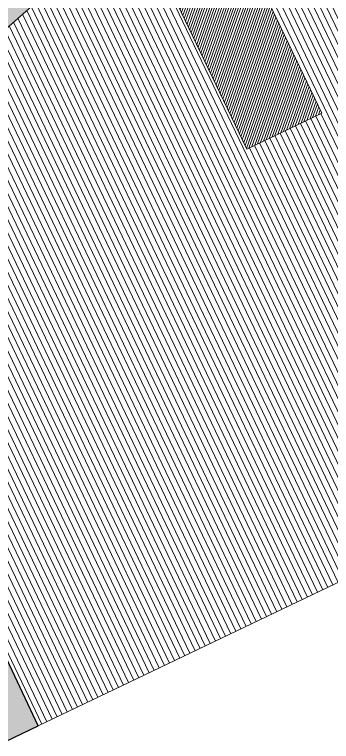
# Model space of a CAD drawing. Header units: metres. Extents: x 678805 to 1359287, y 2747329 to 5497370.
# Drawn here: x 679491.453 to 679492.786, y 2747419.449 to 2747422.507 of the extents above; entities that cross this region are included whole.
import ezdxf

# ---------------------------------------------------------------- set-up
doc = ezdxf.new("R2010")
doc.units = ezdxf.units.M
doc.layers.add('02-L-Waterfeatures 01', color=7, linetype='Continuous', true_color=0x4da6ff)
doc.layers.add('XREF_MON_WATERFEATURE$0$00_Aux', color=6, linetype='Continuous', plot=False)
doc.layers.add('XREF_MON_WATERFEATURE$0$02-L-projecció', color=7, linetype='Continuous', lineweight=5, true_color=0x636363)
doc.layers.add('XREF_MON_WATERFEATURE$0$3-TR grava', color=7, linetype='Continuous', lineweight=5, true_color=0x666666)
for name, color, linetype, lineweight in [('XREF_MON_WATERFEATURE$0$02-L-seccionat', 6, 'Continuous', 5), ('XREF_MON_WATERFEATURE$0$3-TR Formigó', 252, 'Continuous', 0), ('XREF_MON_WATERFEATURE$0$3-TR terra compactada', 45, 'Continuous', 0), ('XREF_MON_WATERFEATURE$0$3-TR Tot-u', 37, 'Continuous', 0)]:
    doc.layers.add(name, color=color, linetype=linetype, lineweight=lineweight)

# ---------------------------------------------------------------- blocks, each defined once
blk = doc.blocks.new('XREF_MON_WATERFEATURE$0$Font')
at = {"layer": 'XREF_MON_WATERFEATURE$0$3-TR Formigó'}
h = blk.add_hatch(dxfattribs=at)
h.set_pattern_fill('ANSI31', color=256, scale=0.003, angle=90, style=0)
h.set_pattern_definition([(134.9999999999999, (-0.1498825298622251, -4.75), (-0.006735192090801866, -0.006735192090801866), [])])
h.paths.add_polyline_path([(2.851790636312217, -6.090015856549144), (2.13157313130796, -6.090020512230694), (2.131578129716218, -4.010067130904645), (1.701582640875131, -4.01006635883823), (1.701573647093028, -6.090021209558472), (0.3016637000255287, -6.09002095181495), (0.3016637000255287, -6.440020944923162), (2.851790636312217, -6.440016289474443)])
at = {"layer": 'XREF_MON_WATERFEATURE$0$3-TR grava'}
h = blk.add_hatch(dxfattribs=at)
h.set_pattern_fill('GRAVEL', color=256, scale=0.002499999999999999, angle=-65.4594079214056)
h.set_pattern_definition([(162.5533795785944, (0.07675311574712396, -0.01521603530272841), (-0.7308664413105133, 0.2247454003224839), [0.008543035999999997, -0.8457620909891246]), (119.5103330785944, (0.06860307231545448, -0.01265468215569854), (0.3742512880765164, -0.6667924889896533), [0.01466011799999999, -1.451351222338099]), (67.05103917859438, (0.06138178613036871, 0.0001035290770232677), (-0.3716630592082972, -0.8677521653213357), [0.01033703799999999, -1.023368069852499]), (201.8142810785943, (0.03665497759357095, 0.01603795075789094), (1.181651354603073, 0.469715154284662), [0.01335011299999999, -1.321660935643449]), (227.3742462585944, (0.02426082640886307, 0.01107705943286419), (0.5612966858302837, 0.6053067655956633), [0.01309084249999999, -1.295995193633599]), (291.8142810785944, (0.01539560640230775, 0.001444899011403322), (-0.469715154284662, 1.181651354603073), [0.01335011299999999, -1.321660935643449]), (332.2348325485944, (0.02035649726167321, -0.01094925310462713), (-0.9205000676641384, 0.4871907998209969), [0.01765484149999998, -1.747827882856174]), (6.795920448594384, (0.03597862459719181, -0.01917373295873404), (1.455422802273856, 0.1758798357438445), [0.01666798799999999, -1.650131415047624]), (55.97015769859441, (0.05252950917929411, -0.01720135472714901), (0.539938702261213, 0.8049723273507521), [0.01339532499999999, -1.3261386424678]), (109.7769503785944, (0.0600258712656796, -0.006100017577409744), (0.2323495932458332, -0.6617765230940461), [0.01529283199999999, -0.7493484237499994]), (156.9380298785944, (0.05485139926895499, 0.008290790021419525), (-0.9518899865877168, 0.4030529784458049), [0.01977694799999999, -1.957919312804424]), (73.35466690859441, (0.06218755058944225, -0.04141202033497393), (0.1619655624356715, 0.5625907985248244), [0.006750113499999993, -0.6682641456085994]), (106.0098264785943, (0.06412110570818186, -0.03494473407045007), (0.2273336257813093, -0.8036782145792248), [0.01284204949999999, -1.271365974925999]), (159.5405920785944, (0.06057923147454858, -0.02260074159130454), (-0.05776387016626403, -0.02637395122873604), [0.008980233499999992, -0.08082232771069993]), (137.7391825885944, (0.06566471932455897, -0.01539239659905434), (0.2473974964595234, -0.2360714483909446), [0.004836032999999997, -0.4787655592223496]), (226.3420015685944, (0.06208562664687634, -0.0121401441283524), (0.1469176592604953, 0.1368857238627072), [0.006839140499999997, -0.3351188247499998]), (325.5043486085944, (0.05736419791355729, -0.01708809426054358), (0.1946495940143111, -0.120543708048443), [0.01110799149999999, -0.3591574538227498]), (96.10564325859436, (0.06651903875172138, -0.02337901899591088), (-0.005015967701359904, -0.1419016915615013), [0.008032178499999994, -0.1927724529206999]), (310.9301324125944, (0.04678873484954238, 0.02136290050111711), (0.4370311227861184, -0.498516847976386), [0.01125219999999999, -1.113970666813474]), (4.886768018594397, (0.05416050087660551, 0.01286174030974507), (-0.7408983767459328, -0.05905798282647828), [0.009439973499999992, -0.9345553919549993]), (227.7391825885943, (0.078071812633425, -0.01810422888956964), (0.236071448391113, 0.2473974964597082), [0.00967200249999999, -0.4739295897223496]), (278.1510517485945, (0.07156730815768242, -0.02526241401210427), (-0.09044790183450202, 0.6567605553424388), [0.0112522, -1.113970666813499]), (273.9845468585944, (0.01097513549029827, 0.005011050729081035), (-0.01634201581114439, 0.3415672532887591), [0.01085087999999998, -0.5316933578276493]), (229.3157326785944, (0.01172913517802954, -0.00581360561773181), (0.5035328153719132, 0.5789328146197837), [0.009091802999999992, -0.9000898345179994]), (1.34200156859438, (0.02057168260216713, -0.04505581874400377), (0.3415672532877387, 0.01634201583260717), [0.009672002499999988, -0.4739295897223495]), (311.8946167185944, (0.03024106100201607, -0.04482929804362357), (-0.5739168466802447, 0.6454345072093444), [0.0106445685, -1.053809399504999]), (3.984546858594381, (0.007648445665836334, -0.01675152266398072), (-0.3415672532888743, -0.01634201580877165), [0.005425439999999993, -0.5371187978276494]), (35.85052455259439, (0.01898924540728331, -0.04158998653292656), (0.204681529436305, 0.1632596750812058), [0.003237864999999996, -0.3205498741131497]), (100.5043486105944, (0.02161369891837239, -0.0396936503238976), (0.02135798351994013, -0.1996655617274969), [0.01309084249999999, -0.2487263647267248]), (120.5495980385944, (0.01922710193321109, -0.02682217885740101), (0.321503382482428, -0.5512647504169874), [0.01213167499999999, -1.201034121583424]), (238.2306596085944, (0.05216545006260276, -0.01946174958720803), (0.08915378909610927, 0.1105117726299222), [0.009158096999999995, -0.2197944089919999]), (287.6978186685944, (0.04734370112419128, -0.02724773343652487), (0.3328294306101221, -1.034733695266432), [0.01598891899999997, -1.582900226625773]), (355.4859879785943, (0.05220427270978689, -0.04247991973534226), (-0.5098428960780156, 0.04643782207191866), [0.006537705999999996, -0.6472348079527495]), (24.54059207859437, (0.05872171837836504, -0.0429944577626884), (0.03138991893752502, 0.08413782139499214), [0.003809999999999997, -0.05968999999999995]), (54.7970292385944, (0.02043254021555185, -0.02487568277865648), (-0.2988512862779227, -0.4156731392452753), [0.008821673999999996, -0.8733485193299996]), (342.5533795785944, (0.02551802806556225, -0.01766733778640628), (0.730866441309711, -0.2247454003250359), [0.01708607199999999, -0.8372190549891244]), (294.5405920785944, (0.04181811213493347, -0.02279004384763539), (0.08413782139499214, -0.03138991893752502), [0.01650999999999999, -0.04698999999999998]), (259.8454385785944, (0.04867534060031176, -0.03780865063890815), (-0.1406075784639759, -0.7622563603398058), [0.01004023899999999, -0.9939829181034995]), (188.5951961785943, (0.04690520465373993, -0.04769160877913237), (-0.257429431892943, -0.04773193475317565), [0.009245726999999995, -0.4530412509692998]), (142.1865674385944, (0.03776330500841141, -0.04907340742647648), (-1.078743774950315, 0.8337740209468909), [0.01505362749999999, -1.490311610573449]), (109.9666708185944, (0.02587074972689152, -0.03984412946738303), (-0.2850974958072774, 0.7773042633900631), [0.01592573649999998, -1.576646161405999])])
h.paths.add_polyline_path([(1.701576263643801, -4.460021034348756), (0.9308232595212758, -4.460019484162331), (1.392239173408598, -6.090021080803126), (1.701573131140321, -6.090021080803126)])
h.paths.add_polyline_path([(1.624966079834849, -5.91974325850606, -1), (1.560253381729126, -6.055066082626581, -1)], flags=16)
at = {"layer": 'XREF_MON_WATERFEATURE$0$3-TR terra compactada'}
h = blk.add_hatch(dxfattribs=at)
h.set_pattern_fill('LINE', color=256, scale=0.0075, style=0)
h.set_pattern_definition([(1.590277340731758e-14, (-1.593001680448651, -7.350061897188425), (0, 0.0238125), [])])
h.paths.add_polyline_path([(-1.508667595218867, -4.250939326127991), (-1.508447191212326, -6.704957016278058), (6.136759905610234, -6.704957016278058), (6.135588984936476, -5.109001578297466), (5.855858366005123, -5.107042916119099), (5.777410773560405, -4.906426052562892), (2.851725396700203, -4.883444252656773), (2.851790635846555, -6.090015882160515), (2.851790635846555, -6.44001635722816), (0.3015535152517259, -6.44002101290971), (0.3017738847993314, -6.090021013282239), (1.392239173408598, -6.090021080803126), (0.8764049969613552, -4.267781088594347)])
at = {"layer": 'XREF_MON_WATERFEATURE$0$3-TR Tot-u'}
h = blk.add_hatch(dxfattribs=at)
h.set_pattern_fill('EARTH', color=256, scale=0.005, angle=-84.07414778341365)
h.set_pattern_definition([(275.9258522165863, (0, -5.240000000223517), (0.0348582512672567, -0.02830242601949161), [0.03175, -0.03175]), (275.9258522165863, (0.01184262707829475, -5.23877078294754), (0.0348582512672567, -0.02830242601949161), [0.03175, -0.03175]), (275.9258522165863, (0.02368525415658951, -5.237541565671563), (0.0348582512672567, -0.02830242601949161), [0.03175, -0.03175]), (5.925852216586342, (0.02804253622889519, -5.241079369327053), (0.02830242601949161, 0.0348582512672567), [0.03174999999999995, -0.03174999999999995]), (5.925852216586342, (0.02927175257354975, -5.252921996172518), (0.02830242601949161, 0.0348582512672567), [0.03174999999999995, -0.03174999999999995]), (5.925852216586342, (0.03050097078084946, -5.264764622785151), (0.02830242601949161, 0.0348582512672567), [0.03174999999999995, -0.03174999999999995])])
h.paths.add_polyline_path([(-1.508667595218867, -4.250939326127991), (0.8764049969613552, -4.267781088594347), (0.9308232595212758, -4.460019484162331), (1.701575445476919, -4.460021034348756), (1.70157668646425, -4.240018244367093), (1.076404489111155, -4.240017043426633), (1.02797640953213, -4.068939619231969), (-1.314310426358134, -4.050945227965713), (-1.291731706354767, -4.10112016252242), (-1.508667594753206, -4.099453574046493)])
at = {"layer": 'XREF_MON_WATERFEATURE$0$00_Aux'}
blk.add_lwpolyline([(-1.508667595218867, -4.250939326127991), (0.8764049969613552, -4.267781088594347), (0.9308232595212758, -4.460019484162331), (1.701575445476919, -4.460021034348756), (1.70157668646425, -4.240018244367093), (1.076404489111155, -4.240017043426633), (1.02797640953213, -4.068939619231969), (-1.314310426358134, -4.050945227965713), (-1.291731706354767, -4.10112016252242), (-1.508667594753206, -4.099453574046493)], close=True, dxfattribs=at)
at = {"layer": 'XREF_MON_WATERFEATURE$0$02-L-projecció'}
blk.add_lwpolyline([(-1.508667595218867, -4.250939326127991), (-1.508447191212326, -6.704957016278058), (6.136759905610234, -6.704957016278058), (6.135588984936476, -5.109001578297466), (5.855858366005123, -5.107042916119099), (5.777410773560405, -4.906426052562892), (2.851725396700203, -4.883444252656773), (2.851790635846555, -6.090015882160515), (2.851790635846555, -6.44001635722816), (0.3015535152517259, -6.44002101290971), (0.3017738847993314, -6.090021013282239), (1.392239173408598, -6.090021080803126), (0.8764049969613552, -4.267781088594347)], close=True, dxfattribs=at)
at = {"layer": 'XREF_MON_WATERFEATURE$0$02-L-seccionat'}
blk.add_lwpolyline([(2.131572617217898, -4.010066719260067), (2.131572616286576, -6.090020486619323), (2.851790636312217, -6.090018170652911), (2.851790636312217, -6.440018577966839), (0.3016637000255287, -6.440020944923162), (0.30166370049119, -6.090021080803126), (1.701573131140321, -6.090021080803126), (1.70157712791115, -4.010066770482808), (2.131572617217898, -4.010066719260067)], dxfattribs=at)
blk = doc.blocks.new('XREF_MON_WATERFEATURE')
at = {"rotation": 115.5575828960451}
blk.add_blockref('XREF_MON_WATERFEATURE$0$Font', (679487.0654881514, 2747419.041906541), dxfattribs=at)

msp = doc.modelspace()

# ---------------------------------------------------------------- block references
at = {"layer": '02-L-Waterfeatures 01', "color": 18, "true_color": 0x000000}
msp.add_blockref('XREF_MON_WATERFEATURE', (0, 0), dxfattribs=at)

doc.saveas('drawing.dxf')
